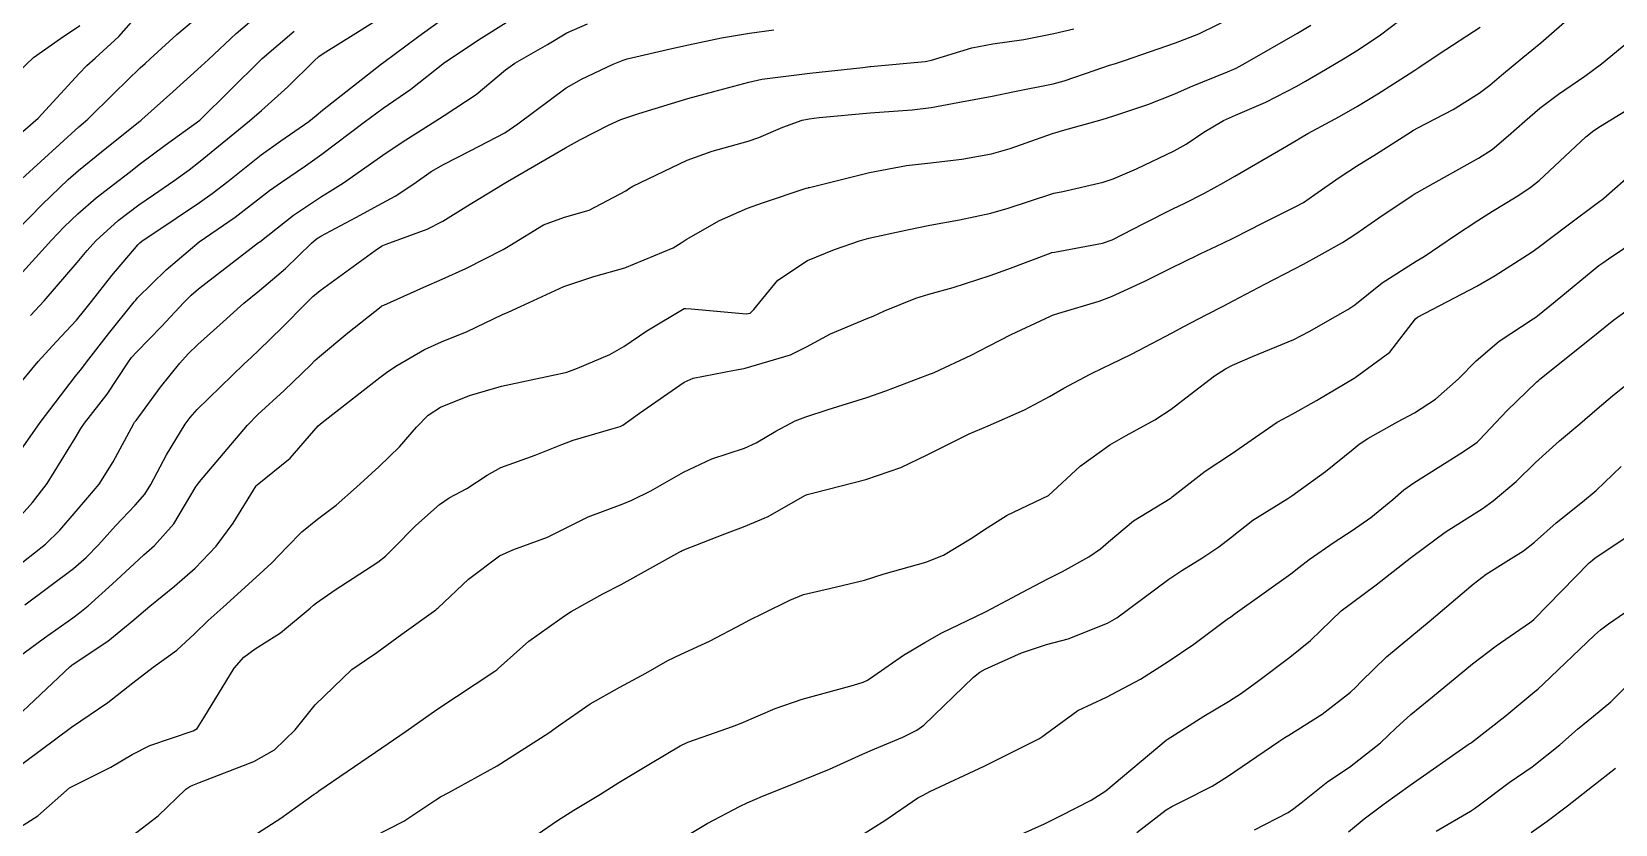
# Model space of a CAD drawing. Header units: metres. Extents: x 307586 to 320046, y 7427249 to 7434250.
# Drawn here: x 319901.7 to 319953.7, y 7429517.9 to 7429543.9 of the extents above; entities that cross this region are included whole.
import ezdxf

# ---------------------------------------------------------------- set-up
doc = ezdxf.new("R2010")
doc.units = ezdxf.units.M
doc.header["$MEASUREMENT"] = 0
doc.layers.add('Curvas de Nivel 1m', color=11, linetype='Continuous')
doc.layers.add('Curvas de Nivel 5m', color=15, linetype='Continuous')

msp = doc.modelspace()

# ---------------------------------------------------------------- linework, layer by layer
at = {"layer": 'Curvas de Nivel 1m', "flags": 128}
for points, elevation in [([(319900.978, 7429519.572), (319902.993, 7429521.07), (319904.182, 7429521.878), (319905.008, 7429522.533), (319905.677, 7429523.043), (319906.451, 7429523.607), (319907.03, 7429524.137), (319907.484, 7429524.576), (319907.976, 7429525.016), (319909.053, 7429525.99), (319909.573, 7429526.479), (319910.072, 7429526.99), (319910.561, 7429527.494), (319911.077, 7429527.907), (319911.689, 7429528.365), (319912.353, 7429528.961), (319913.1, 7429529.646), (319913.766, 7429530.284), (319914.329, 7429530.938), (319914.717, 7429531.333), (319915.119, 7429531.587), (319916.065, 7429531.979), (319917.127, 7429532.285), (319918.916, 7429532.669), (319919.131, 7429532.708), (319919.27, 7429532.74), (319919.622, 7429532.875), (319920.68, 7429533.325), (319921.144, 7429533.588), (319921.9, 7429534.1), (319923.124, 7429534.831), (319923.163, 7429534.841), (319923.354, 7429534.828), (319925.161, 7429534.657), (319925.288, 7429534.682), (319925.419, 7429534.807), (319926.204, 7429535.769), (319927.179, 7429536.416), (319928.062, 7429536.777), (319928.888, 7429537.064), (319929.189, 7429537.147), (319930.502, 7429537.438), (319931.195, 7429537.577), (319932.171, 7429537.753), (319933.202, 7429537.974), (319933.771, 7429538.138), (319935.212, 7429538.607), (319935.277, 7429538.624), (319935.568, 7429538.686), (319936.895, 7429538.994), (319937.217, 7429539.096), (319937.992, 7429539.429), (319939.227, 7429540.016), (319939.622, 7429540.243), (319940.207, 7429540.63), (319940.848, 7429541.015), (319941.241, 7429541.191), (319942.237, 7429541.616), (319943.256, 7429542.144), (319943.54, 7429542.306), (319944.011, 7429542.583), (319944.794, 7429543.049), (319945.271, 7429543.342), (319946.006, 7429543.832), (319946.959, 7429544.553)], 833), ([(319901.015, 7429523.208), (319902.104, 7429524.006), (319903.037, 7429524.665), (319903.268, 7429524.839), (319903.544, 7429525.065), (319904.333, 7429525.775), (319905.057, 7429526.456), (319905.37, 7429526.737), (319905.723, 7429527.043), (319906.356, 7429527.755), (319907.092, 7429528.999), (319907.105, 7429529.018), (319907.201, 7429529.135), (319908.779, 7429531.005), (319909.116, 7429531.347), (319909.979, 7429532.137), (319910.851, 7429532.983), (319910.992, 7429533.125), (319911.137, 7429533.261), (319912.077, 7429534.038), (319913.162, 7429534.9), (319913.193, 7429534.92), (319913.253, 7429534.949), (319914.566, 7429535.539), (319915.172, 7429535.796), (319915.949, 7429536.148), (319917.182, 7429536.778), (319917.397, 7429536.907), (319918.502, 7429537.582), (319919.197, 7429537.844), (319919.999, 7429538.074), (319921.211, 7429538.709), (319921.298, 7429538.772), (319921.443, 7429538.857), (319923.222, 7429539.71), (319924.042, 7429540.004), (319925.228, 7429540.334), (319925.582, 7429540.454), (319926.371, 7429540.799), (319926.997, 7429541.031), (319927.236, 7429541.076), (319927.564, 7429541.113), (319929.238, 7429541.275), (319930.615, 7429541.371), (319931.24, 7429541.444), (319932.121, 7429541.606), (319933.244, 7429541.814), (319933.977, 7429541.971), (319935.248, 7429542.225), (319935.616, 7429542.32), (319936.631, 7429542.676), (319937.103, 7429542.833), (319937.265, 7429542.886), (319937.592, 7429542.991), (319939.272, 7429543.571), (319940.036, 7429543.872), (319941.281, 7429544.476)], 831), ([(319901.123, 7429532.148), (319901.898, 7429533.089), (319902.487, 7429533.736), (319903.154, 7429534.457), (319903.432, 7429534.794), (319903.646, 7429535.065), (319904.314, 7429535.916), (319905.182, 7429536.943), (319905.235, 7429536.997), (319905.301, 7429537.049), (319906.429, 7429537.803), (319907.202, 7429538.321), (319907.615, 7429538.616), (319908.129, 7429539.016), (319909.222, 7429539.884), (319909.869, 7429540.351), (319910.792, 7429540.984), (319911.036, 7429541.181), (319911.237, 7429541.354), (319913.182, 7429542.881), (319913.253, 7429542.934), (319914.409, 7429543.795), (319915.275, 7429544.414)], 826), ([(319901.187, 7429537.391), (319902.027, 7429538.261), (319902.879, 7429539.075), (319903.216, 7429539.374), (319904.152, 7429540.133), (319905.232, 7429540.995), (319905.266, 7429541.017), (319905.302, 7429541.049), (319906.32, 7429541.961), (319907.251, 7429542.799), (319907.493, 7429543.026), (319908.401, 7429543.878), (319909.277, 7429544.627)], 823), ([(319901.227, 7429540.511), (319901.892, 7429541.09), (319903.248, 7429542.565), (319903.495, 7429542.823), (319903.765, 7429543.065), (319904.542, 7429543.779), (319905.276, 7429544.615)], 821), ([(319901.354, 7429539.098), (319903.23, 7429540.807), (319903.374, 7429540.926), (319903.531, 7429541.067), (319904.388, 7429541.912), (319905.25, 7429542.747), (319905.408, 7429542.892), (319905.575, 7429543.047), (319906.457, 7429543.847), (319907.276, 7429544.536)], 822), ([(319900.95, 7429517.568), (319901.888, 7429518.157), (319902.927, 7429519.071), (319902.973, 7429519.101), (319904.279, 7429519.758), (319904.984, 7429520.177), (319905.56, 7429520.472), (319906.992, 7429520.955), (319907.124, 7429521.028), (319907.345, 7429521.374), (319908.335, 7429523.01), (319908.652, 7429523.372), (319909.023, 7429523.645), (319909.854, 7429524.168), (319910.839, 7429524.982), (319910.946, 7429525.079), (319911.045, 7429525.164), (319911.661, 7429525.583), (319913.058, 7429526.5), (319913.313, 7429526.695), (319913.564, 7429526.945), (319914.305, 7429527.707), (319915.085, 7429528.394), (319915.407, 7429528.608), (319915.978, 7429528.921), (319916.655, 7429529.356), (319917.1, 7429529.609), (319918.225, 7429530.014), (319919.108, 7429530.368), (319919.482, 7429530.503), (319920.712, 7429530.864), (319921.023, 7429530.952), (319921.114, 7429530.998), (319921.657, 7429531.391), (319923.129, 7429532.419), (319923.416, 7429532.542), (319924.774, 7429532.814), (319925.082, 7429532.862), (319925.134, 7429532.873), (319926.62, 7429533.316), (319927.145, 7429533.574), (319927.93, 7429533.999), (319929.159, 7429534.516), (319929.333, 7429534.586), (319929.707, 7429534.755), (319930.737, 7429535.174), (319931.169, 7429535.308), (319931.965, 7429535.522), (319933.175, 7429535.917), (319933.756, 7429536.125), (319935.183, 7429536.666), (319935.199, 7429536.674), (319935.294, 7429536.689), (319936.875, 7429536.986), (319937.189, 7429537.091), (319938.225, 7429537.627), (319939.205, 7429538.124), (319939.552, 7429538.293), (319940.223, 7429538.63), (319940.861, 7429538.979), (319941.219, 7429539.19), (319942.65, 7429540.022), (319943.231, 7429540.355), (319943.374, 7429540.446), (319943.615, 7429540.586), (319944.665, 7429541.152), (319945.247, 7429541.488), (319945.919, 7429541.897), (319946.95, 7429542.553), (319947.137, 7429542.678), (319947.265, 7429542.764), (319947.937, 7429543.207), (319949.279, 7429544.086)], 834), ([(319900.994, 7429521.22), (319902.951, 7429523.071), (319902.986, 7429523.097), (319903.014, 7429523.117), (319904.187, 7429523.897), (319905.036, 7429524.596), (319905.279, 7429524.808), (319905.57, 7429525.045), (319906.376, 7429525.711), (319907.056, 7429526.304), (319907.741, 7429527.02), (319908.305, 7429527.781), (319909.058, 7429529.001), (319909.093, 7429529.037), (319910.174, 7429529.918), (319911.092, 7429530.98), (319911.227, 7429531.091), (319913.129, 7429532.571), (319913.343, 7429532.736), (319913.651, 7429532.945), (319914.592, 7429533.485), (319915.145, 7429533.741), (319915.989, 7429534.083), (319917.159, 7429534.636), (319917.346, 7429534.721), (319917.75, 7429534.901), (319919.17, 7429535.565), (319920.153, 7429535.89), (319921.176, 7429536.169), (319922.765, 7429536.836), (319923.025, 7429536.993), (319923.187, 7429537.101), (319924.287, 7429537.728), (319925.203, 7429538.131), (319925.697, 7429538.314), (319927.137, 7429538.791), (319927.197, 7429538.806), (319927.213, 7429538.814), (319927.243, 7429538.819), (319929.218, 7429539.31), (319930.431, 7429539.538), (319931.222, 7429539.63), (319932.247, 7429539.748), (319933.225, 7429539.923), (319933.838, 7429540.093), (319935.232, 7429540.586), (319935.309, 7429540.612), (319935.559, 7429540.687), (319936.861, 7429541.049), (319937.24, 7429541.167), (319938.36, 7429541.539), (319939.252, 7429541.898), (319939.763, 7429542.127), (319940.979, 7429542.623), (319941.182, 7429542.703), (319941.264, 7429542.743), (319941.557, 7429542.907), (319943.276, 7429543.885), (319943.717, 7429544.147)], 832), ([(319901.054, 7429526.231), (319902.133, 7429527.084), (319902.604, 7429527.543), (319903.078, 7429528.093), (319903.533, 7429528.618), (319903.896, 7429529.062), (319904.363, 7429529.794), (319905.042, 7429531.051), (319905.067, 7429531.096), (319905.114, 7429531.159), (319905.912, 7429532.255), (319906.55, 7429533.036), (319906.829, 7429533.341), (319907.142, 7429533.648), (319907.867, 7429534.304), (319908.658, 7429535.008), (319909.167, 7429535.426), (319910.019, 7429536.147), (319910.874, 7429536.983), (319911.04, 7429537.126), (319911.186, 7429537.218), (319912.331, 7429537.828), (319913.203, 7429538.297), (319913.624, 7429538.529), (319914.242, 7429538.94), (319914.814, 7429539.337), (319915.219, 7429539.574), (319916.119, 7429540.026), (319917.23, 7429540.615), (319917.661, 7429540.904), (319919.245, 7429542.087), (319919.748, 7429542.375), (319920.793, 7429542.865), (319921.117, 7429542.999), (319921.256, 7429543.043), (319922.719, 7429543.38), (319923.263, 7429543.507), (319924.349, 7429543.737), (319925.269, 7429543.89), (319926.074, 7429543.999)], 829), ([(319901.073, 7429527.749), (319901.713, 7429528.461), (319902.192, 7429529.084), (319903.108, 7429530.57), (319903.293, 7429530.886), (319903.419, 7429531.067), (319904.161, 7429532.021), (319904.846, 7429533.053), (319904.966, 7429533.221), (319905.138, 7429533.416), (319905.949, 7429534.244), (319906.678, 7429535.035), (319906.92, 7429535.278), (319907.168, 7429535.488), (319909.141, 7429537.001), (319909.167, 7429537.017), (319909.183, 7429537.033), (319910.286, 7429537.9), (319911.206, 7429538.518), (319911.493, 7429538.691), (319911.933, 7429538.969), (319913.222, 7429539.882), (319913.86, 7429540.31), (319914.842, 7429540.934), (319915.079, 7429541.087), (319915.235, 7429541.187), (319916.287, 7429541.875), (319917.251, 7429542.684), (319917.56, 7429542.905), (319918.633, 7429543.518), (319919.268, 7429543.896), (319919.945, 7429544.201)], 828), ([(319901.1, 7429529.849), (319901.959, 7429531.087), (319903.128, 7429532.61), (319903.331, 7429532.868), (319903.479, 7429533.067), (319904.203, 7429534.004), (319905.049, 7429535.051), (319905.1, 7429535.114), (319905.164, 7429535.187), (319906.104, 7429536.11), (319907.183, 7429537.03), (319908.37, 7429537.838), (319909.205, 7429538.488), (319909.493, 7429538.713), (319909.895, 7429538.993), (319910.68, 7429539.524), (319911.222, 7429539.912), (319912.609, 7429540.959), (319913.238, 7429541.42), (319914.137, 7429542.048), (319915.253, 7429542.93), (319916.458, 7429543.726), (319917.273, 7429544.237)], 827), ([(319901.17, 7429535.798), (319902.336, 7429537.083), (319902.747, 7429537.519), (319903.196, 7429537.953), (319903.797, 7429538.471), (319904.555, 7429539.057), (319904.927, 7429539.341), (319905.218, 7429539.571), (319906.065, 7429540.202), (319907.212, 7429541.03), (319909.198, 7429543.001), (319909.228, 7429543.026), (319909.254, 7429543.052), (319910.304, 7429543.953)], 824), ([(319908.95, 7429517.482), (319909.871, 7429518.079), (319910.971, 7429518.869), (319911.037, 7429518.914), (319911.121, 7429518.978), (319912.986, 7429520.253), (319913.988, 7429520.94), (319915, 7429521.649), (319916.905, 7429522.911), (319916.969, 7429522.955), (319917.014, 7429522.996), (319918.023, 7429523.9), (319919.039, 7429524.622), (319919.19, 7429524.729), (319919.415, 7429524.876), (319920.456, 7429525.459), (319921.052, 7429525.766), (319922.98, 7429526.831), (319923.031, 7429526.863), (319923.064, 7429526.875), (319924.46, 7429527.428), (319925.076, 7429527.655), (319925.884, 7429527.999), (319927.091, 7429528.685), (319927.165, 7429528.716), (319927.427, 7429528.785), (319929.098, 7429529.219), (319930.246, 7429529.604), (319931.106, 7429530.021), (319932.486, 7429530.719), (319933.116, 7429530.984), (319934.309, 7429531.51), (319935.125, 7429531.945), (319935.597, 7429532.216), (319936.462, 7429532.677), (319936.917, 7429532.901), (319937.146, 7429533.005), (319937.829, 7429533.339), (319939.157, 7429534.038), (319939.549, 7429534.246), (319940.281, 7429534.629), (319940.86, 7429534.929), (319941.168, 7429535.087), (319942.203, 7429535.634), (319943.178, 7429536.137), (319943.472, 7429536.295), (319943.997, 7429536.582), (319944.757, 7429537.006), (319945.194, 7429537.288), (319945.949, 7429537.815), (319947.053, 7429538.552), (319947.148, 7429538.616), (319947.214, 7429538.652), (319947.46, 7429538.791), (319949.225, 7429539.774), (319949.675, 7429540.069), (319950.2, 7429540.51), (319950.749, 7429540.996), (319951.247, 7429541.42), (319951.86, 7429541.885), (319952.721, 7429542.478), (319953.267, 7429542.886), (319954.139, 7429543.596)], 836), ([(319912.951, 7429517.486), (319913.917, 7429517.982), (319914.969, 7429518.678), (319915.12, 7429518.779), (319915.386, 7429518.926), (319916.982, 7429519.804), (319918.68, 7429520.885), (319918.995, 7429521.111), (319920.038, 7429521.835), (319921.008, 7429522.39), (319921.86, 7429522.847), (319922.591, 7429523.265), (319923.023, 7429523.476), (319923.955, 7429523.895), (319925.038, 7429524.467), (319925.262, 7429524.585), (319925.706, 7429524.803), (319926.594, 7429525.247), (319927.049, 7429525.434), (319927.905, 7429525.631), (319929.054, 7429525.902), (319929.701, 7429526.109), (319931.061, 7429526.5), (319931.645, 7429526.731), (319932.531, 7429527.258), (319933.077, 7429527.626), (319933.743, 7429528.044), (319935.093, 7429528.69), (319936.135, 7429529.648), (319937.11, 7429530.356), (319937.65, 7429530.662), (319938.59, 7429531.179), (319939.126, 7429531.529), (319939.757, 7429532.01), (319940.552, 7429532.626), (319940.912, 7429532.856), (319941.146, 7429532.974), (319941.8, 7429533.261), (319943.155, 7429533.821), (319943.659, 7429534.084), (319944.532, 7429534.576), (319944.938, 7429534.799), (319945.167, 7429534.96), (319946.057, 7429535.678), (319947.181, 7429536.389), (319947.445, 7429536.546), (319948.472, 7429537.253), (319949.201, 7429537.73), (319949.685, 7429538.036), (319950.466, 7429538.507), (319950.919, 7429538.8), (319951.218, 7429539.045), (319952.755, 7429540.477), (319953.018, 7429540.692), (319953.238, 7429540.834), (319954.254, 7429541.454)], 837), ([(319918.295, 7429517.547), (319918.96, 7429517.999), (319919.5, 7429518.34), (319920.373, 7429518.866), (319920.738, 7429519.099), (319920.977, 7429519.25), (319922.016, 7429519.877), (319922.989, 7429520.459), (319923.241, 7429520.577), (319923.937, 7429520.821), (319924.718, 7429521.091), (319924.997, 7429521.198), (319926.12, 7429521.68), (319927.005, 7429521.994), (319928.693, 7429522.448), (319929.011, 7429522.549), (319929.153, 7429522.617), (319929.356, 7429522.757), (319930.335, 7429523.435), (319931.03, 7429523.853), (319931.595, 7429524.171), (319932.704, 7429524.715), (319933.045, 7429524.875), (319934.239, 7429525.511), (319935.055, 7429525.933), (319935.554, 7429526.189), (319936.425, 7429526.676), (319936.807, 7429526.932), (319937.07, 7429527.166), (319937.885, 7429527.854), (319939.092, 7429528.591), (319939.123, 7429528.609), (319939.159, 7429528.639), (319940.245, 7429529.485), (319941.107, 7429530.063), (319941.897, 7429530.608), (319942.616, 7429531.102), (319943.125, 7429531.376), (319943.905, 7429531.809), (319945.143, 7429532.551), (319945.178, 7429532.57), (319946.31, 7429533.4), (319947.162, 7429534.494), (319947.221, 7429534.549), (319949.173, 7429535.571), (319949.773, 7429535.918), (319950.685, 7429536.505), (319950.988, 7429536.7), (319951.188, 7429536.839), (319952.133, 7429537.551), (319953.211, 7429538.365), (319953.275, 7429538.407), (319953.342, 7429538.469), (319954.342, 7429539.338)], 838), ([(319922.951, 7429517.346), (319923.88, 7429517.9), (319924.968, 7429518.472), (319925.195, 7429518.581), (319925.704, 7429518.803), (319926.603, 7429519.168), (319926.978, 7429519.319), (319927.899, 7429519.693), (319928.987, 7429520.181), (319929.388, 7429520.357), (319930.308, 7429520.747), (319930.769, 7429520.969), (319930.997, 7429521.138), (319932.631, 7429522.716), (319932.845, 7429522.883), (319933.017, 7429522.978), (319934.21, 7429523.513), (319935.029, 7429523.788), (319935.739, 7429523.976), (319937.04, 7429524.486), (319937.341, 7429524.666), (319939.056, 7429525.932), (319939.474, 7429526.221), (319940.137, 7429526.629), (319940.695, 7429526.997), (319941.073, 7429527.298), (319941.813, 7429527.878), (319942.959, 7429528.592), (319943.094, 7429528.677), (319944.205, 7429529.476), (319945.109, 7429530.215), (319945.303, 7429530.376), (319945.593, 7429530.565), (319946.571, 7429531.106), (319947.126, 7429531.401), (319947.816, 7429531.856), (319948.57, 7429532.529), (319949.149, 7429533.115), (319949.906, 7429533.762), (319951.024, 7429534.501), (319951.109, 7429534.555), (319951.164, 7429534.591), (319951.745, 7429535.067), (319953.181, 7429536.252), (319953.308, 7429536.342), (319953.498, 7429536.467), (319954.503, 7429537.147)], 839), ([(319934.134, 7429517.519), (319934.961, 7429517.889), (319935.494, 7429518.153), (319936.5, 7429518.667), (319936.976, 7429518.98), (319938.96, 7429520.641), (319938.993, 7429520.663), (319940.199, 7429521.434), (319941.012, 7429521.92), (319941.438, 7429522.192), (319942.01, 7429522.605), (319943.031, 7429523.375), (319943.703, 7429523.917), (319944.381, 7429524.577), (319944.719, 7429524.9), (319945.049, 7429525.149), (319945.869, 7429525.748), (319946.882, 7429526.552), (319946.985, 7429526.63), (319947.065, 7429526.695), (319948.132, 7429527.479), (319949.086, 7429528.085), (319949.353, 7429528.253), (319949.709, 7429528.514), (319950.46, 7429529.146), (319951.106, 7429529.771), (319951.885, 7429530.488), (319952.557, 7429531.043), (319953.129, 7429531.537), (319953.63, 7429531.97), (319954.243, 7429532.459)], 841), ([(319938.003, 7429517.603), (319938.969, 7429518.353), (319939.145, 7429518.463), (319939.501, 7429518.635), (319940.471, 7429519.133), (319940.981, 7429519.448), (319942.669, 7429520.595), (319942.861, 7429520.726), (319942.996, 7429520.81), (319944.085, 7429521.501), (319945.018, 7429522.218), (319945.199, 7429522.389), (319945.37, 7429522.567), (319946.207, 7429523.383), (319947.038, 7429524.074), (319947.611, 7429524.541), (319949.055, 7429525.769), (319949.479, 7429526.096), (319950.128, 7429526.509), (319950.706, 7429526.866), (319951.073, 7429527.156), (319951.783, 7429527.789), (319952.645, 7429528.477), (319953.097, 7429528.855), (319953.921, 7429529.646)], 842), ([(319941.868, 7429517.698), (319942.968, 7429518.27), (319943.163, 7429518.396), (319943.399, 7429518.586), (319944.274, 7429519.283), (319944.985, 7429519.761), (319946.012, 7429520.56), (319946.514, 7429521.041), (319947.007, 7429521.49), (319947.591, 7429521.965), (319948.277, 7429522.531), (319949.029, 7429523.154), (319949.805, 7429523.743), (319950.899, 7429524.501), (319950.984, 7429524.56), (319951.044, 7429524.612), (319952.869, 7429526.473), (319952.97, 7429526.566), (319953.065, 7429526.636), (319954.167, 7429527.369)], 843), ([(319944.959, 7429517.629), (319945.475, 7429518.053), (319946.131, 7429518.553), (319946.979, 7429519.163), (319948.925, 7429520.521), (319948.966, 7429520.548), (319948.994, 7429520.572), (319950.097, 7429521.418), (319951.018, 7429522.188), (319951.186, 7429522.332), (319951.363, 7429522.495), (319953.039, 7429524.101), (319953.235, 7429524.274), (319953.499, 7429524.465), (319954.412, 7429525.094)], 844), ([(319950.959, 7429517.605), (319951.48, 7429517.978), (319952.147, 7429518.482), (319952.979, 7429519.126), (319953.726, 7429519.722)], 846)]:
    msp.add_lwpolyline(points, dxfattribs=dict(at, elevation=elevation))
at = {"layer": 'Curvas de Nivel 5m', "flags": 128}
for points, elevation in [([(319901.646, 7429534.602), (319902.094, 7429535.086), (319903.176, 7429536.346), (319903.503, 7429536.744), (319903.79, 7429537.064), (319904.524, 7429537.726), (319905.201, 7429538.241), (319905.682, 7429538.569), (319906.356, 7429539.039), (319906.853, 7429539.397), (319907.219, 7429539.678), (319908.837, 7429541.006), (319909.236, 7429541.347), (319910.105, 7429542.13), (319910.968, 7429542.983), (319911.115, 7429543.122), (319911.257, 7429543.225), (319912.337, 7429543.894), (319913.276, 7429544.477)], 825), ([(319904.949, 7429517.48), (319905.84, 7429518.161), (319906.753, 7429519.032), (319906.883, 7429519.122), (319906.974, 7429519.162), (319907.196, 7429519.247), (319908.982, 7429519.938), (319909.658, 7429520.322), (319910.344, 7429520.986), (319911.001, 7429521.806), (319912.199, 7429522.962), (319912.682, 7429523.291), (319913.022, 7429523.525), (319913.842, 7429524.131), (319914.964, 7429524.931), (319915.005, 7429524.968), (319915.044, 7429524.999), (319916.032, 7429525.942), (319917.061, 7429526.7), (319917.495, 7429526.904), (319918.636, 7429527.32), (319919.073, 7429527.533), (319919.969, 7429527.982), (319921.086, 7429528.408), (319921.404, 7429528.539), (319922.03, 7429528.846), (319923.099, 7429529.451), (319924.029, 7429529.895), (319925.107, 7429530.244), (319925.495, 7429530.42), (319926.135, 7429530.8), (319926.77, 7429531.14), (319927.118, 7429531.277), (319927.853, 7429531.512), (319929.124, 7429531.912), (319929.747, 7429532.133), (319931.132, 7429532.651), (319931.343, 7429532.737), (319932.555, 7429533.305), (319933.146, 7429533.608), (319933.869, 7429533.986), (319935.161, 7429534.587), (319935.232, 7429534.619), (319935.433, 7429534.687), (319936.762, 7429535.079), (319937.168, 7429535.228), (319938.26, 7429535.74), (319939.178, 7429536.194), (319939.476, 7429536.341), (319940.079, 7429536.631), (319940.831, 7429536.981), (319941.191, 7429537.157), (319942.156, 7429537.648), (319943.207, 7429538.174), (319943.473, 7429538.323), (319943.846, 7429538.584), (319944.646, 7429539.149), (319945.222, 7429539.516), (319945.872, 7429539.918), (319946.867, 7429540.554), (319947.091, 7429540.696), (319947.236, 7429540.774), (319948.399, 7429541.38), (319949.254, 7429541.911), (319949.598, 7429542.176), (319949.986, 7429542.513), (319950.684, 7429543.091), (319951.274, 7429543.574), (319952.319, 7429544.484)], 835), ([(319901.248, 7429542.623), (319901.743, 7429543.093), (319902.625, 7429543.717), (319903.269, 7429544.14)], 820), ([(319901.46, 7429525.094), (319903.055, 7429526.293), (319903.476, 7429526.649), (319903.882, 7429527.062), (319904.442, 7429527.686), (319905.083, 7429528.368), (319905.405, 7429528.73), (319905.601, 7429529.045), (319906.113, 7429530.03), (319906.728, 7429531.034), (319906.89, 7429531.257), (319907.118, 7429531.521), (319908.65, 7429533.007), (319908.902, 7429533.238), (319909.14, 7429533.455), (319909.924, 7429534.219), (319910.677, 7429534.985), (319910.922, 7429535.226), (319911.167, 7429535.426), (319912.968, 7429536.741), (319913.182, 7429536.887), (319913.224, 7429536.908), (319913.333, 7429536.948), (319914.679, 7429537.447), (319915.195, 7429537.71), (319915.95, 7429538.174), (319917.154, 7429538.911), (319917.192, 7429538.931), (319917.213, 7429538.943), (319917.314, 7429539.009), (319919.225, 7429540.114), (319919.713, 7429540.39), (319920.642, 7429540.866), (319921.048, 7429541.049), (319921.236, 7429541.12), (319921.636, 7429541.253), (319923.242, 7429541.743), (319924.094, 7429541.972), (319925.248, 7429542.28), (319925.679, 7429542.375), (319927.251, 7429542.578), (319928.991, 7429542.764), (319929.222, 7429542.792), (319929.253, 7429542.795), (319931.039, 7429542.959), (319931.257, 7429543.005), (319932.578, 7429543.405), (319933.265, 7429543.538), (319934.283, 7429543.684), (319935.271, 7429543.877), (319935.928, 7429544.032)], 830), ([(319928.954, 7429517.52), (319929.716, 7429517.998), (319930.799, 7429518.742), (319930.911, 7429518.803), (319930.974, 7429518.832), (319931.195, 7429518.956), (319932.984, 7429519.786), (319933.595, 7429520.096), (319934.784, 7429520.692), (319934.915, 7429520.77), (319934.994, 7429520.841), (319936.065, 7429521.617), (319937.007, 7429522.054), (319938.12, 7429522.653), (319939.029, 7429523.23), (319939.87, 7429523.796), (319940.972, 7429524.621), (319941.013, 7429524.65), (319941.043, 7429524.671), (319941.235, 7429524.808), (319943.058, 7429526.114), (319943.325, 7429526.323), (319943.66, 7429526.584), (319944.488, 7429527.159), (319945.077, 7429527.538), (319945.686, 7429527.962), (319946.408, 7429528.557), (319946.776, 7429528.873), (319947.098, 7429529.102), (319948.697, 7429530.114), (319949.112, 7429530.383), (319949.188, 7429530.444), (319949.261, 7429530.519), (319950.163, 7429531.474), (319951.142, 7429532.423), (319951.184, 7429532.457), (319951.232, 7429532.499), (319953.159, 7429534.046), (319953.39, 7429534.238), (319953.677, 7429534.465), (319954.54, 7429535.086)], 840), ([(319947.835, 7429517.656), (319948.97, 7429518.31), (319949.094, 7429518.396), (319949.255, 7429518.517), (319950.239, 7429519.249), (319950.986, 7429519.766), (319951.903, 7429520.486), (319952.479, 7429521), (319953.007, 7429521.436), (319953.573, 7429521.906), (319954.136, 7429522.459)], 845)]:
    msp.add_lwpolyline(points, dxfattribs=dict(at, elevation=elevation))

doc.saveas('drawing.dxf')
